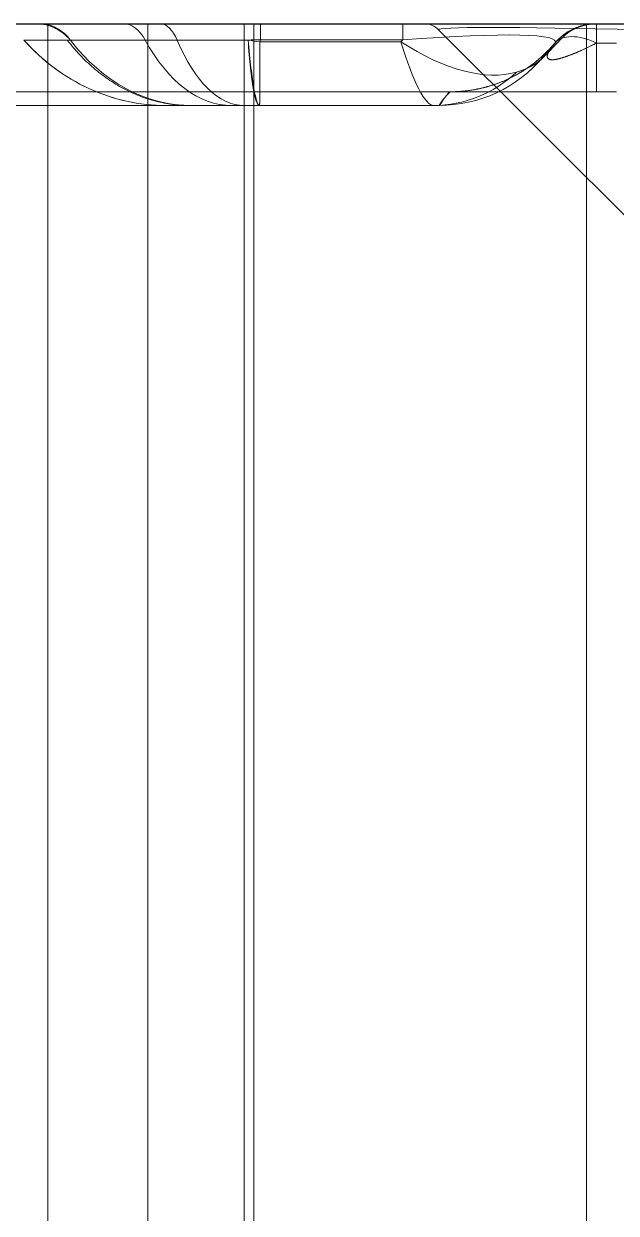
# Model space of a CAD drawing. Header units: millimetres. Extents: x 48754 to 50247, y 1387 to 2180.
# Drawn here: x 48989.25 to 48997.96, y 1464.69 to 1482.19 of the extents above; entities that cross this region are included whole.
import ezdxf

# ---------------------------------------------------------------- set-up
doc = ezdxf.new("R2010")
doc.units = ezdxf.units.MM
doc.linetypes.add('DASHED', pattern=[0])
doc.layers.add('DIE', color=7, linetype='Continuous')

# ---------------------------------------------------------------- blocks, each defined once
blk = doc.blocks.new('*u7581')
at = {"layer": 'DIE', "color": 11, "linetype": 'Continuous', "lineweight": 13}
blk.add_line((-690, 35), (0, 35), dxfattribs=at)
at = {"layer": 'DIE', "color": 155, "linetype": 'DASHED', "lineweight": 13}
for p, q in [((-567.956, 35), (-567.956, 0)), ((-566.483, 0), (-566.483, 35)), ((-564.927, 35), (-564.927, 0)), ((-564.829, 35), (-564.829, 34.766)), ((-564.829, 35), (-564.829, 34.766)), ((-562.737, 35), (-562.737, 34.766)), ((-562.737, 35), (-562.737, 34.766)), ((-559.889, 35), (-559.889, 34.714)), ((-559.889, 34.714), (-559.889, 35)), ((-567.669, 34.76), (-568.308, 34.76)), ((-564.829, 34.766), (-564.837, 34.735)), ((-564.837, 34.735), (-564.829, 34.766)), ((-564.837, 34.735), (-562.763, 34.735)), ((-562.763, 34.735), (-564.837, 34.735)), ((-562.737, 34.766), (-564.829, 34.766)), ((-564.829, 34.766), (-562.737, 34.766)), ((-562.763, 34.735), (-562.737, 34.766)), ((-562.737, 34.766), (-562.763, 34.735)), ((-559.889, 34.714), (-559.596, 34.714)), ((-560.672, 34.512), (-560.671, 34.512))]:
    blk.add_line(p, q, dxfattribs=at)
at = {"layer": 'DIE', "color": 2, "linetype": 'DASHED', "lineweight": 13}
for p, q in [((-562.209, 34.912), (-559, 31.703)), ((-559.965, 34.996), (-559.973, 34.996)), ((-559.905, 35), (-559.897, 35)), ((-559.9, 35), (-559.895, 35)), ((-559.897, 35), (-559.898, 35)), ((-559.89, 35), (-559.889, 35)), ((-559.889, 35), (-559.889, 35)), ((-560.671, 34.512), (-560.502, 34.714)), ((-560.501, 34.715), (-560.504, 34.711)), ((-560.501, 34.716), (-560.502, 34.714)), ((-560.502, 34.714), (-560.501, 34.715)), ((-560.643, 34.546), (-560.647, 34.542)), ((-562.034, 34), (-570.306, 34)), ((-569.291, 33.798), (-566.217, 33.798)), ((-566.217, 33.798), (-565.869, 33.798)), ((-564.839, 33.798), (-562.28, 33.798)), ((-562.28, 33.798), (-562.204, 33.798))]:
    blk.add_line(p, q, dxfattribs=at)
at = {"layer": 'DIE', "color": 11, "linetype": 'DASHED', "lineweight": 13}
blk.add_line((-560.033, 35), (-560.033, 0), dxfattribs=at)
at = {"layer": 'DIE', "color": 2, "linetype": 'DASHED', "lineweight": 13}
for centre, radius, start, end in [((-562.421, 34.7), 0.3, 45, 90), ((-559.889, 34.2), 0.8, 90, 140.0002), ((-562.204, 35.798), 2, 270, 320)]:
    blk.add_arc(centre, radius, start, end, dxfattribs=at)
at = {"layer": 'DIE', "color": 155, "linetype": 'DASHED', "lineweight": 13}
for centre, major_axis, ratio, start_param, end_param in [((-566.84, 34.2), (0, 0.8), 0.55496, 5.487058, 6.283185), ((-565.111, 34.2), (4.619, 0.541), 0.071973, 6.207007, 7.30597), ((-565.111, 34.2), (4.619, 0.541), 0.071973, 6.207007, 7.30597), ((-556.057, 34.7), (-6.153, 0.215), 0.019191, 5.256563, 6.303761), ((-556.057, 34.7), (-6.153, 0.215), 0.019191, 5.256563, 6.303761), ((-556.057, 34.7), (-6.153, 0.215), 0.019191, 5.256563, 6.303761), ((-556.057, 34.7), (-6.153, 0.215), 0.019191, 5.256563, 6.303761), ((-559.889, 34.2), (0.613, -0.514), 0.540716, 1.996784, 3.141247), ((-559.889, 34.2), (0.613, -0.514), 0.540716, 1.996903, 3.141544), ((-566.217, 36.998), (0, 3.2), 0.914375, 2.345465, 3.141593), ((-565.845, 36.998), (0, 3.2), 0.777142, 2.345465, 3.141593), ((-565.254, 36.998), (0, 3.2), 0.55496, 2.345465, 3.141593), ((-565.554, 34.2), (3.452, 0.22), 0.153591, 1.349564, 1.403283), ((-562.763, 36.998), (-0.494, 3.199), 0.147555, 2.333411, 3.118809), ((-562.763, 36.998), (-2.012, 2.552), 0.514913, 2.149236, 2.934634), ((-562.763, 36.998), (-0.494, 3.199), 0.147555, 2.333411, 3.118809), ((-562.763, 36.998), (-2.012, 2.552), 0.514913, 2.149236, 2.934634), ((-563.77, 35.798), (-3.171, 1.162), 0.341252, 2.705266, 3.018831), ((-563.77, 35.798), (-3.171, 1.162), 0.341252, 2.705266, 2.983992), ((-562.28, 35.798), (0, -2), 0.927625, 0, 0.714934), ((-562.28, 35.798), (0, -2), 0.927625, 0, 0.714934)]:
    blk.add_ellipse(centre, major_axis=major_axis, ratio=ratio, start_param=start_param, end_param=end_param, dxfattribs=at)
at = {"layer": 'DIE', "color": 2, "linetype": 'DASHED', "lineweight": 13}
for centre, major_axis, start_param, end_param in [((-566.3, 34.2), (0, 0.8), 5.487058, 6.283185), ((-565.068, 36.998), (0, 3.2), 2.345465, 3.141593)]:
    blk.add_ellipse(centre, major_axis=major_axis, ratio=0.431063, start_param=start_param, end_param=end_param, dxfattribs=at)
at = {"layer": 'DIE', "color": 155, "linetype": 'DASHED', "lineweight": 13}
for points, knots in [([(-568.119, 35), (-568.073, 35), (-568.027, 34.995), (-567.937, 34.974), (-567.893, 34.958), (-567.808, 34.917), (-567.768, 34.891), (-567.691, 34.832), (-567.655, 34.797), (-567.623, 34.759)], [0, 0, 0, 0, 0.25, 0.25, 0.5, 0.5, 0.75, 0.75, 1, 1, 1, 1]), ([(-568.067, 35), (-568.025, 35), (-567.984, 34.995), (-567.903, 34.974), (-567.864, 34.958), (-567.788, 34.917), (-567.751, 34.891), (-567.683, 34.832), (-567.651, 34.798), (-567.622, 34.76)], [0, 0, 0, 0, 0.25, 0.25, 0.5, 0.5, 0.75, 0.75, 1, 1, 1, 1]), ([(-568.308, 34.76), (-568.219, 34.76), (-568.117, 34.76), (-567.888, 34.76), (-567.761, 34.759), (-567.623, 34.759)], [0, 0, 0, 0, 0.5, 0.5, 1, 1, 1, 1]), ([(-566.217, 33.798), (-566.412, 33.798), (-566.606, 33.819), (-566.987, 33.903), (-567.173, 33.966), (-567.531, 34.131), (-567.703, 34.232), (-568.023, 34.471), (-568.173, 34.608), (-568.308, 34.76)], [0, 0, 0, 0, 0.25, 0.25, 0.5, 0.5, 0.75, 0.75, 1, 1, 1, 1]), ([(-567.622, 34.76), (-567.543, 34.76), (-567.461, 34.76), (-567.29, 34.76), (-567.202, 34.76), (-567.02, 34.76), (-566.925, 34.76), (-566.729, 34.76), (-566.628, 34.76), (-566.523, 34.76)], [0, 0, 0, 0, 0.25, 0.25, 0.5, 0.5, 0.75, 0.75, 1, 1, 1, 1]), ([(-565.011, 34.76), (-565.077, 34.76), (-565.142, 34.76), (-565.272, 34.76), (-565.337, 34.76), (-565.465, 34.76), (-565.529, 34.76), (-565.655, 34.76), (-565.717, 34.76), (-565.902, 34.76), (-566.021, 34.76), (-566.252, 34.76), (-566.364, 34.76), (-566.582, 34.76), (-566.688, 34.76), (-566.817, 34.76), (-566.843, 34.76), (-566.893, 34.76), (-566.969, 34.76), (-567.042, 34.76), (-567.185, 34.76), (-567.277, 34.76), (-567.455, 34.76), (-567.54, 34.76), (-567.622, 34.76)], [0, 0, 0, 0, 0.0625, 0.0625, 0.125, 0.125, 0.1875, 0.1875, 0.25, 0.25, 0.375, 0.375, 0.5, 0.5, 0.625, 0.625, 0.65625, 0.65625, 0.6875, 0.75, 0.75, 0.875, 0.875, 1, 1, 1, 1]), ([(-566.054, 34.76), (-566.036, 34.76), (-566, 34.76), (-565.947, 34.76), (-565.896, 34.76), (-565.847, 34.76), (-565.799, 34.76), (-565.753, 34.76), (-565.708, 34.76), (-565.665, 34.76), (-565.624, 34.76), (-565.584, 34.76), (-565.535, 34.76), (-565.477, 34.76), (-565.41, 34.76), (-565.345, 34.76), (-565.289, 34.76), (-565.243, 34.76), (-565.207, 34.76), (-565.173, 34.759), (-565.143, 34.759), (-565.116, 34.759), (-565.092, 34.759), (-565.071, 34.759), (-565.053, 34.759), (-565.039, 34.759), (-565.027, 34.759), (-565.018, 34.759), (-565.013, 34.76), (-565.011, 34.76)], [0, 0, 0, 0, 0.05504, 0.108061, 0.159105, 0.208212, 0.255422, 0.300771, 0.344297, 0.386032, 0.426009, 0.46426, 0.500814, 0.566654, 0.630014, 0.690965, 0.749576, 0.786483, 0.820365, 0.851262, 0.879215, 0.904256, 0.926415, 0.945717, 0.962184, 0.975832, 0.986677, 0.99473, 1, 1, 1, 1]), ([(-564.842, 33.798), (-564.858, 33.798), (-564.874, 33.819), (-564.904, 33.903), (-564.92, 33.966), (-564.949, 34.13), (-564.962, 34.232), (-564.988, 34.471), (-565, 34.608), (-565.011, 34.76)], [0, 0, 0, 0, 0.25, 0.25, 0.5, 0.5, 0.75, 0.75, 1, 1, 1, 1]), ([(-564.839, 33.798), (-564.854, 33.798), (-564.868, 33.819), (-564.897, 33.903), (-564.911, 33.966), (-564.94, 34.131), (-564.954, 34.233), (-564.983, 34.471), (-564.997, 34.608), (-565.011, 34.76)], [0, 0, 0, 0, 0.25, 0.25, 0.5, 0.5, 0.75, 0.75, 1, 1, 1, 1]), ([(-564.837, 34.735), (-564.837, 34.621), (-564.837, 34.515), (-564.837, 34.323), (-564.837, 34.237), (-564.837, 34.087), (-564.837, 34.023), (-564.837, 33.918), (-564.837, 33.877), (-564.837, 33.848)], [0, 0, 0, 0, 0.25, 0.25, 0.5, 0.5, 0.75, 0.75, 1, 1, 1, 1]), ([(-564.837, 33.848), (-564.837, 33.877), (-564.837, 33.918), (-564.837, 34.023), (-564.837, 34.087), (-564.837, 34.237), (-564.837, 34.323), (-564.837, 34.515), (-564.837, 34.621), (-564.837, 34.735)], [0, 0, 0, 0, 0.25, 0.25, 0.5, 0.5, 0.75, 0.75, 1, 1, 1, 1]), ([(-560.502, 34.714), (-560.505, 34.711), (-560.511, 34.704), (-560.519, 34.694), (-560.527, 34.684), (-560.535, 34.674), (-560.542, 34.664), (-560.549, 34.655), (-560.555, 34.646), (-560.561, 34.637), (-560.567, 34.629), (-560.573, 34.62), (-560.578, 34.612), (-560.582, 34.604), (-560.587, 34.597), (-560.591, 34.589), (-560.594, 34.582), (-560.598, 34.575), (-560.601, 34.568), (-560.603, 34.562), (-560.606, 34.555), (-560.608, 34.549), (-560.609, 34.543), (-560.61, 34.538), (-560.611, 34.532), (-560.612, 34.527), (-560.612, 34.522), (-560.612, 34.517), (-560.612, 34.513), (-560.611, 34.509), (-560.61, 34.505), (-560.608, 34.501), (-560.607, 34.497), (-560.604, 34.494), (-560.602, 34.491), (-560.599, 34.488), (-560.596, 34.485), (-560.593, 34.483), (-560.589, 34.48), (-560.585, 34.478), (-560.581, 34.477), (-560.576, 34.475), (-560.571, 34.474), (-560.565, 34.473), (-560.56, 34.472), (-560.554, 34.471), (-560.547, 34.471), (-560.538, 34.471), (-560.525, 34.471), (-560.508, 34.473), (-560.489, 34.475), (-560.468, 34.479), (-560.446, 34.484), (-560.422, 34.49), (-560.397, 34.498), (-560.37, 34.506), (-560.342, 34.515), (-560.312, 34.526), (-560.281, 34.538), (-560.248, 34.55), (-560.214, 34.564), (-560.178, 34.579), (-560.141, 34.595), (-560.103, 34.612), (-560.063, 34.63), (-560.021, 34.65), (-559.978, 34.67), (-559.934, 34.692), (-559.904, 34.707), (-559.889, 34.714)], [0, 0, 0, 0, 0.01701, 0.033708, 0.050093, 0.066168, 0.081934, 0.097391, 0.112541, 0.127386, 0.141927, 0.156165, 0.170104, 0.183743, 0.197086, 0.210135, 0.222891, 0.235357, 0.247536, 0.25943, 0.271044, 0.282378, 0.293438, 0.304227, 0.314749, 0.325008, 0.335009, 0.344757, 0.354258, 0.363516, 0.372539, 0.381334, 0.389908, 0.398268, 0.406424, 0.414384, 0.422159, 0.42976, 0.437197, 0.444484, 0.451633, 0.458657, 0.465572, 0.472392, 0.479134, 0.485814, 0.492449, 0.499055, 0.513632, 0.528423, 0.543605, 0.559343, 0.575784, 0.593058, 0.611278, 0.630539, 0.650922, 0.672495, 0.695316, 0.719433, 0.744888, 0.771715, 0.799945, 0.829603, 0.860712, 0.89329, 0.927355, 0.962921, 1, 1, 1, 1]), ([(-559.889, 34.714), (-559.896, 34.711), (-559.91, 34.704), (-559.931, 34.694), (-559.951, 34.684), (-559.971, 34.674), (-559.991, 34.664), (-560.01, 34.655), (-560.029, 34.646), (-560.048, 34.637), (-560.067, 34.629), (-560.085, 34.62), (-560.103, 34.612), (-560.12, 34.604), (-560.138, 34.597), (-560.155, 34.589), (-560.172, 34.582), (-560.188, 34.575), (-560.204, 34.568), (-560.22, 34.562), (-560.236, 34.555), (-560.251, 34.549), (-560.266, 34.543), (-560.281, 34.538), (-560.295, 34.532), (-560.309, 34.527), (-560.323, 34.522), (-560.337, 34.517), (-560.35, 34.513), (-560.363, 34.509), (-560.375, 34.505), (-560.387, 34.501), (-560.399, 34.497), (-560.411, 34.494), (-560.422, 34.491), (-560.433, 34.488), (-560.443, 34.485), (-560.454, 34.483), (-560.464, 34.48), (-560.473, 34.478), (-560.483, 34.477), (-560.492, 34.475), (-560.5, 34.474), (-560.509, 34.473), (-560.517, 34.472), (-560.525, 34.471), (-560.532, 34.471), (-560.542, 34.471), (-560.554, 34.471), (-560.566, 34.473), (-560.578, 34.475), (-560.588, 34.479), (-560.596, 34.484), (-560.602, 34.49), (-560.607, 34.498), (-560.61, 34.506), (-560.612, 34.515), (-560.612, 34.526), (-560.611, 34.538), (-560.607, 34.55), (-560.603, 34.564), (-560.596, 34.579), (-560.588, 34.595), (-560.578, 34.612), (-560.566, 34.63), (-560.553, 34.65), (-560.537, 34.67), (-560.521, 34.692), (-560.508, 34.707), (-560.502, 34.714)], [0, 0, 0, 0, 0.017013, 0.033712, 0.0501, 0.066177, 0.081944, 0.097403, 0.112555, 0.127402, 0.141945, 0.156185, 0.170125, 0.183766, 0.197111, 0.21016, 0.222918, 0.235386, 0.247566, 0.259462, 0.271076, 0.282412, 0.293473, 0.304263, 0.314786, 0.325046, 0.335048, 0.344797, 0.354298, 0.363558, 0.372582, 0.381377, 0.389951, 0.398312, 0.406468, 0.414429, 0.422205, 0.429806, 0.437244, 0.444531, 0.45168, 0.458704, 0.46562, 0.47244, 0.479182, 0.485862, 0.492497, 0.499104, 0.51368, 0.528469, 0.543649, 0.559385, 0.575825, 0.593098, 0.611316, 0.630575, 0.650956, 0.672527, 0.695346, 0.71946, 0.744912, 0.771737, 0.799964, 0.82962, 0.860725, 0.893301, 0.927362, 0.962924, 1, 1, 1, 1]), ([(-559.889, 34.714), (-559.889, 34.603), (-559.889, 34.502), (-559.889, 34.325), (-559.889, 34.249), (-559.889, 34.126), (-559.89, 34.079), (-559.89, 34.016), (-559.89, 34), (-559.89, 34)], [0, 0, 0, 0, 0.25, 0.25, 0.5, 0.5, 0.75, 0.75, 1, 1, 1, 1]), ([(-559.889, 34.714), (-559.889, 34.66), (-559.889, 34.608), (-559.889, 34.508), (-559.889, 34.461), (-559.889, 34.372), (-559.889, 34.33), (-559.889, 34.254), (-559.889, 34.219), (-559.89, 34.156), (-559.89, 34.129), (-559.89, 34.081), (-559.89, 34.062), (-559.89, 34.031), (-559.89, 34.019), (-559.89, 34.004), (-559.89, 34), (-559.89, 34)], [0, 0, 0, 0, 0.125, 0.125, 0.25, 0.25, 0.375, 0.375, 0.5, 0.5, 0.625, 0.625, 0.75, 0.75, 0.875, 0.875, 1, 1, 1, 1]), ([(-562.204, 33.798), (-562.204, 33.798), (-562.204, 33.798), (-562.203, 33.799), (-562.202, 33.801), (-562.2, 33.804), (-562.198, 33.807), (-562.195, 33.811), (-562.192, 33.816), (-562.188, 33.822), (-562.183, 33.828), (-562.178, 33.835), (-562.173, 33.843), (-562.167, 33.852), (-562.16, 33.861), (-562.153, 33.871), (-562.145, 33.881), (-562.137, 33.891), (-562.128, 33.903), (-562.117, 33.916), (-562.105, 33.93), (-562.095, 33.942), (-562.088, 33.949), (-562.082, 33.956), (-562.075, 33.963), (-562.068, 33.97), (-562.063, 33.975), (-562.06, 33.978), (-562.057, 33.98), (-562.054, 33.983), (-562.051, 33.986), (-562.049, 33.988), (-562.046, 33.99), (-562.044, 33.992), (-562.042, 33.994), (-562.04, 33.995), (-562.039, 33.996), (-562.037, 33.998), (-562.036, 33.998), (-562.035, 33.999), (-562.035, 33.999), (-562.034, 34), (-562.034, 34), (-562.034, 34), (-562.034, 34)], [0, 0, 0, 0, 0.028875, 0.058252, 0.088138, 0.118537, 0.149454, 0.180893, 0.212857, 0.245349, 0.278374, 0.311932, 0.346028, 0.380664, 0.415839, 0.451554, 0.487808, 0.524599, 0.561928, 0.599797, 0.658228, 0.700382, 0.726259, 0.735856, 0.77468, 0.802863, 0.820401, 0.827297, 0.841415, 0.855116, 0.868401, 0.88127, 0.893724, 0.905764, 0.917391, 0.928605, 0.939409, 0.949802, 0.959786, 0.969363, 0.978533, 0.987298, 0.995658, 1, 1, 1, 1]), ([(-564.837, 33.848), (-564.837, 33.847), (-564.838, 33.843), (-564.839, 33.837), (-564.84, 33.832), (-564.841, 33.826), (-564.842, 33.821), (-564.844, 33.815), (-564.845, 33.811), (-564.845, 33.808), (-564.846, 33.807), (-564.846, 33.805), (-564.846, 33.803), (-564.846, 33.802), (-564.846, 33.801), (-564.845, 33.8), (-564.845, 33.799), (-564.844, 33.798), (-564.843, 33.798), (-564.843, 33.798), (-564.842, 33.798)], [0, 0, 0, 0, 0.053736, 0.113368, 0.178896, 0.250321, 0.327644, 0.410863, 0.499979, 0.543273, 0.586994, 0.631145, 0.675728, 0.720743, 0.766192, 0.812077, 0.858399, 0.905159, 0.952359, 1, 1, 1, 1]), ([(-564.842, 33.798), (-564.843, 33.798), (-564.844, 33.798), (-564.845, 33.799), (-564.846, 33.801), (-564.846, 33.803), (-564.846, 33.805), (-564.846, 33.808), (-564.845, 33.811), (-564.844, 33.815), (-564.843, 33.82), (-564.842, 33.824), (-564.841, 33.829), (-564.84, 33.832), (-564.839, 33.836), (-564.839, 33.84), (-564.838, 33.844), (-564.837, 33.847), (-564.837, 33.848)], [0, 0, 0, 0, 0.083367, 0.166711, 0.25004, 0.317185, 0.381229, 0.442176, 0.500031, 0.588189, 0.649897, 0.738059, 0.781711, 0.825365, 0.869021, 0.912678, 0.956338, 1, 1, 1, 1])]:
    blk.add_open_spline(points, degree=3, knots=knots, dxfattribs=at)
at = {"layer": 'DIE', "color": 2, "linetype": 'DASHED', "lineweight": 13}
for points, knots in [([(-566.531, 35), (-566.546, 35), (-566.561, 35), (-566.621, 35), (-566.665, 35), (-566.753, 35), (-566.797, 35), (-566.84, 35)], [0, 0, 0, 0, 0.141354, 0.141354, 0.570677, 0.570677, 1, 1, 1, 1]), ([(-560.675, 34.508), (-560.675, 34.508), (-560.676, 34.508), (-560.676, 34.507), (-560.677, 34.506), (-560.677, 34.505), (-560.678, 34.505), (-560.678, 34.505), (-560.678, 34.505), (-560.678, 34.504), (-560.679, 34.504), (-560.679, 34.504), (-560.679, 34.503), (-560.679, 34.503), (-560.68, 34.503), (-560.68, 34.502), (-560.681, 34.502), (-560.681, 34.501), (-560.682, 34.5), (-560.683, 34.499), (-560.684, 34.498), (-560.685, 34.497), (-560.687, 34.495), (-560.689, 34.492), (-560.692, 34.488), (-560.696, 34.485), (-560.699, 34.481), (-560.703, 34.477), (-560.706, 34.473), (-560.709, 34.47), (-560.713, 34.466), (-560.716, 34.463), (-560.719, 34.459), (-560.723, 34.456), (-560.726, 34.453), (-560.729, 34.449), (-560.732, 34.447), (-560.734, 34.444), (-560.736, 34.442), (-560.737, 34.441), (-560.739, 34.439), (-560.741, 34.437), (-560.742, 34.436), (-560.744, 34.434), (-560.745, 34.433), (-560.746, 34.433), (-560.746, 34.432), (-560.746, 34.432), (-560.747, 34.431), (-560.747, 34.431), (-560.747, 34.431), (-560.746, 34.432), (-560.745, 34.433), (-560.744, 34.434), (-560.743, 34.435), (-560.742, 34.436), (-560.741, 34.437), (-560.74, 34.438), (-560.739, 34.439), (-560.738, 34.44), (-560.737, 34.441), (-560.736, 34.442), (-560.735, 34.443), (-560.733, 34.444), (-560.732, 34.445), (-560.731, 34.446), (-560.73, 34.448), (-560.729, 34.449), (-560.728, 34.449), (-560.728, 34.45), (-560.727, 34.45), (-560.727, 34.451), (-560.726, 34.451), (-560.725, 34.452), (-560.723, 34.454), (-560.722, 34.456), (-560.72, 34.458), (-560.717, 34.46), (-560.715, 34.462), (-560.71, 34.467), (-560.703, 34.474), (-560.694, 34.483), (-560.687, 34.489), (-560.682, 34.494), (-560.68, 34.497), (-560.677, 34.499), (-560.674, 34.502), (-560.672, 34.504), (-560.669, 34.507), (-560.667, 34.51), (-560.665, 34.512), (-560.663, 34.514), (-560.661, 34.515), (-560.66, 34.516), (-560.659, 34.517), (-560.657, 34.519), (-560.655, 34.521), (-560.652, 34.524), (-560.649, 34.527), (-560.645, 34.531), (-560.641, 34.535), (-560.636, 34.541), (-560.629, 34.547), (-560.622, 34.555), (-560.614, 34.563), (-560.605, 34.572), (-560.596, 34.581), (-560.588, 34.59), (-560.58, 34.598), (-560.573, 34.605), (-560.566, 34.612), (-560.559, 34.619), (-560.553, 34.626), (-560.546, 34.633), (-560.54, 34.64), (-560.533, 34.647), (-560.527, 34.653), (-560.522, 34.658), (-560.517, 34.663), (-560.513, 34.668), (-560.508, 34.673), (-560.504, 34.677), (-560.501, 34.68), (-560.499, 34.683), (-560.498, 34.684), (-560.497, 34.685), (-560.496, 34.686), (-560.495, 34.686), (-560.495, 34.687), (-560.494, 34.687), (-560.494, 34.688), (-560.493, 34.689), (-560.492, 34.69), (-560.49, 34.692), (-560.488, 34.694), (-560.486, 34.697), (-560.482, 34.7), (-560.478, 34.705), (-560.473, 34.709), (-560.468, 34.715), (-560.463, 34.721), (-560.456, 34.728), (-560.448, 34.736), (-560.439, 34.745), (-560.431, 34.754), (-560.422, 34.763), (-560.412, 34.773), (-560.399, 34.786), (-560.385, 34.8), (-560.373, 34.811), (-560.363, 34.82), (-560.356, 34.827), (-560.35, 34.833), (-560.343, 34.838), (-560.337, 34.844), (-560.331, 34.849), (-560.324, 34.855), (-560.316, 34.862), (-560.309, 34.868), (-560.302, 34.873), (-560.295, 34.878), (-560.289, 34.882), (-560.284, 34.886), (-560.278, 34.891), (-560.271, 34.895), (-560.265, 34.899), (-560.258, 34.903), (-560.252, 34.907), (-560.245, 34.911), (-560.239, 34.915), (-560.232, 34.919), (-560.224, 34.923), (-560.216, 34.927), (-560.208, 34.931), (-560.2, 34.935), (-560.19, 34.939), (-560.181, 34.943), (-560.17, 34.947), (-560.159, 34.952), (-560.147, 34.956), (-560.136, 34.96), (-560.123, 34.964), (-560.111, 34.968), (-560.097, 34.972), (-560.085, 34.975), (-560.076, 34.977), (-560.073, 34.978), (-560.072, 34.978)], [0, 0, 0, 0, 0.003483, 0.007817, 0.011713, 0.014985, 0.017867, 0.020359, 0.022502, 0.024466, 0.027094, 0.029367, 0.031388, 0.033512, 0.035769, 0.038161, 0.042072, 0.046282, 0.050788, 0.055587, 0.060679, 0.066052, 0.071473, 0.084781, 0.097781, 0.110484, 0.122898, 0.135036, 0.145097, 0.155482, 0.166217, 0.177328, 0.188821, 0.2007, 0.211475, 0.222555, 0.233943, 0.2408, 0.247776, 0.254821, 0.261592, 0.269105, 0.276146, 0.282714, 0.288805, 0.294419, 0.298137, 0.301612, 0.304844, 0.307835, 0.310588, 0.31408, 0.318194, 0.324313, 0.330018, 0.335306, 0.340173, 0.344615, 0.347866, 0.351336, 0.355108, 0.359184, 0.363567, 0.366881, 0.370353, 0.373985, 0.377779, 0.381724, 0.383231, 0.384383, 0.3852, 0.386011, 0.386938, 0.3891, 0.391718, 0.394496, 0.397655, 0.401197, 0.405105, 0.4091, 0.424691, 0.437198, 0.449595, 0.453467, 0.457329, 0.461179, 0.464938, 0.468421, 0.472372, 0.475877, 0.478933, 0.48154, 0.483274, 0.484733, 0.486221, 0.487989, 0.490565, 0.49363, 0.497185, 0.501228, 0.505754, 0.510757, 0.518939, 0.526875, 0.534567, 0.544487, 0.553973, 0.56303, 0.571666, 0.579025, 0.586056, 0.592859, 0.599578, 0.606214, 0.612763, 0.619224, 0.625596, 0.630361, 0.635073, 0.63973, 0.644198, 0.648273, 0.651964, 0.653252, 0.654487, 0.655628, 0.656404, 0.65664, 0.657094, 0.657639, 0.658334, 0.65918, 0.660175, 0.661317, 0.663406, 0.665846, 0.668627, 0.672801, 0.677237, 0.681896, 0.68676, 0.693877, 0.701313, 0.709007, 0.716912, 0.724975, 0.73313, 0.746032, 0.758943, 0.771848, 0.778226, 0.784452, 0.790303, 0.795771, 0.800867, 0.805605, 0.812577, 0.819101, 0.825201, 0.830747, 0.835937, 0.840796, 0.845354, 0.849737, 0.855273, 0.860594, 0.865713, 0.870992, 0.876088, 0.881326, 0.886886, 0.892795, 0.898492, 0.90452, 0.910899, 0.917652, 0.924804, 0.932379, 0.940403, 0.948176, 0.956344, 0.964824, 0.973609, 0.9827, 0.992099, 0.998558, 1, 1, 1, 1]), ([(-560.661, 34.524), (-560.662, 34.524), (-560.662, 34.523), (-560.664, 34.522), (-560.665, 34.52), (-560.667, 34.518), (-560.669, 34.516), (-560.67, 34.514), (-560.672, 34.512), (-560.675, 34.509), (-560.678, 34.505), (-560.681, 34.501), (-560.684, 34.498), (-560.686, 34.496), (-560.689, 34.493), (-560.691, 34.491), (-560.692, 34.489), (-560.694, 34.488), (-560.695, 34.486), (-560.697, 34.484), (-560.699, 34.482), (-560.701, 34.48), (-560.703, 34.478), (-560.705, 34.476), (-560.707, 34.473), (-560.71, 34.47), (-560.712, 34.468), (-560.715, 34.465), (-560.717, 34.463), (-560.719, 34.461), (-560.721, 34.459), (-560.723, 34.457), (-560.725, 34.455), (-560.727, 34.453), (-560.728, 34.451), (-560.729, 34.45), (-560.73, 34.449), (-560.732, 34.448), (-560.733, 34.447), (-560.734, 34.446), (-560.734, 34.445), (-560.735, 34.444), (-560.736, 34.444), (-560.736, 34.443), (-560.737, 34.443), (-560.737, 34.443), (-560.737, 34.442), (-560.737, 34.442), (-560.738, 34.442), (-560.738, 34.442), (-560.738, 34.441), (-560.738, 34.441), (-560.738, 34.441), (-560.739, 34.441), (-560.739, 34.441), (-560.739, 34.441), (-560.739, 34.441), (-560.739, 34.441), (-560.739, 34.441), (-560.739, 34.44), (-560.739, 34.44), (-560.739, 34.44), (-560.739, 34.44), (-560.739, 34.44), (-560.739, 34.44), (-560.739, 34.44), (-560.739, 34.44), (-560.739, 34.44), (-560.739, 34.44), (-560.739, 34.44), (-560.739, 34.44), (-560.739, 34.44), (-560.739, 34.44), (-560.739, 34.441), (-560.739, 34.441), (-560.739, 34.441), (-560.739, 34.441), (-560.738, 34.441), (-560.738, 34.441), (-560.738, 34.442), (-560.737, 34.442), (-560.737, 34.442), (-560.736, 34.443), (-560.736, 34.443), (-560.736, 34.444), (-560.735, 34.444), (-560.735, 34.445), (-560.734, 34.445), (-560.734, 34.446), (-560.733, 34.446), (-560.732, 34.447), (-560.731, 34.448), (-560.73, 34.449), (-560.729, 34.45), (-560.728, 34.451), (-560.726, 34.453), (-560.725, 34.454), (-560.724, 34.455), (-560.723, 34.456), (-560.722, 34.457), (-560.721, 34.458), (-560.72, 34.459), (-560.719, 34.46), (-560.718, 34.461), (-560.717, 34.462), (-560.716, 34.463), (-560.714, 34.465), (-560.713, 34.466), (-560.711, 34.468), (-560.709, 34.469), (-560.708, 34.471), (-560.706, 34.472), (-560.705, 34.474), (-560.704, 34.474), (-560.703, 34.475), (-560.702, 34.476), (-560.701, 34.477), (-560.7, 34.479), (-560.698, 34.48), (-560.697, 34.482), (-560.695, 34.484), (-560.693, 34.485), (-560.692, 34.487), (-560.69, 34.488), (-560.689, 34.489), (-560.688, 34.491), (-560.687, 34.492), (-560.686, 34.493), (-560.685, 34.493), (-560.684, 34.494), (-560.683, 34.495), (-560.682, 34.497), (-560.68, 34.498), (-560.678, 34.5), (-560.676, 34.502), (-560.674, 34.504), (-560.672, 34.507), (-560.669, 34.509), (-560.667, 34.512), (-560.664, 34.514), (-560.662, 34.517), (-560.66, 34.519), (-560.658, 34.52), (-560.657, 34.521), (-560.657, 34.522), (-560.656, 34.523), (-560.655, 34.524), (-560.653, 34.525), (-560.651, 34.528), (-560.648, 34.531), (-560.645, 34.534), (-560.642, 34.537), (-560.64, 34.539), (-560.637, 34.541), (-560.635, 34.544), (-560.633, 34.545), (-560.632, 34.547), (-560.631, 34.548), (-560.629, 34.55), (-560.628, 34.551), (-560.627, 34.552), (-560.626, 34.553), (-560.624, 34.555), (-560.622, 34.557), (-560.62, 34.559), (-560.617, 34.563), (-560.613, 34.566), (-560.609, 34.571), (-560.605, 34.575), (-560.601, 34.579), (-560.597, 34.583), (-560.594, 34.585), (-560.592, 34.588), (-560.591, 34.589), (-560.589, 34.591), (-560.588, 34.592), (-560.586, 34.594), (-560.584, 34.596), (-560.582, 34.598), (-560.578, 34.602), (-560.574, 34.607), (-560.569, 34.612), (-560.563, 34.618), (-560.556, 34.625), (-560.55, 34.632), (-560.545, 34.637), (-560.541, 34.641), (-560.539, 34.644), (-560.537, 34.646), (-560.535, 34.648), (-560.533, 34.65), (-560.532, 34.651), (-560.53, 34.653), (-560.53, 34.653), (-560.529, 34.654), (-560.528, 34.656), (-560.526, 34.657), (-560.524, 34.659), (-560.522, 34.662), (-560.519, 34.664), (-560.517, 34.667), (-560.514, 34.67), (-560.51, 34.674), (-560.505, 34.679), (-560.5, 34.685), (-560.493, 34.692), (-560.487, 34.699), (-560.48, 34.706), (-560.473, 34.713), (-560.465, 34.722), (-560.456, 34.731), (-560.447, 34.74), (-560.438, 34.749), (-560.43, 34.758), (-560.422, 34.766), (-560.414, 34.774), (-560.407, 34.781), (-560.4, 34.787), (-560.395, 34.792), (-560.391, 34.797), (-560.387, 34.8), (-560.383, 34.804), (-560.38, 34.807), (-560.377, 34.81), (-560.375, 34.812), (-560.373, 34.813), (-560.372, 34.814), (-560.371, 34.815), (-560.371, 34.816), (-560.37, 34.816), (-560.37, 34.816), (-560.37, 34.817), (-560.369, 34.817), (-560.368, 34.818), (-560.366, 34.82), (-560.364, 34.822), (-560.361, 34.824), (-560.358, 34.827), (-560.355, 34.83), (-560.352, 34.833), (-560.349, 34.835), (-560.346, 34.838), (-560.342, 34.841), (-560.338, 34.845), (-560.334, 34.847), (-560.332, 34.849), (-560.331, 34.851), (-560.329, 34.852), (-560.328, 34.852), (-560.328, 34.853), (-560.327, 34.853), (-560.326, 34.854), (-560.324, 34.856), (-560.322, 34.857), (-560.319, 34.86), (-560.316, 34.862), (-560.313, 34.865), (-560.309, 34.867), (-560.306, 34.869), (-560.304, 34.871), (-560.302, 34.872), (-560.3, 34.874), (-560.299, 34.875), (-560.297, 34.876), (-560.296, 34.876), (-560.295, 34.877), (-560.294, 34.878), (-560.293, 34.879), (-560.29, 34.88), (-560.288, 34.882), (-560.285, 34.884), (-560.282, 34.886), (-560.279, 34.888), (-560.277, 34.889), (-560.276, 34.89), (-560.274, 34.891), (-560.273, 34.892), (-560.272, 34.892), (-560.271, 34.893), (-560.271, 34.893), (-560.27, 34.894), (-560.269, 34.894), (-560.267, 34.896), (-560.263, 34.898), (-560.257, 34.901), (-560.253, 34.904), (-560.25, 34.905), (-560.249, 34.906), (-560.248, 34.907), (-560.247, 34.907), (-560.247, 34.907), (-560.246, 34.908), (-560.245, 34.908), (-560.244, 34.909), (-560.242, 34.91), (-560.24, 34.911), (-560.238, 34.912), (-560.235, 34.914), (-560.231, 34.916), (-560.228, 34.917), (-560.225, 34.919), (-560.222, 34.921), (-560.219, 34.922), (-560.218, 34.923), (-560.216, 34.923), (-560.215, 34.924), (-560.213, 34.925), (-560.212, 34.926), (-560.21, 34.926), (-560.209, 34.927), (-560.207, 34.928), (-560.204, 34.929), (-560.202, 34.93), (-560.199, 34.932), (-560.195, 34.933), (-560.191, 34.935), (-560.187, 34.937), (-560.182, 34.939), (-560.178, 34.941), (-560.174, 34.943), (-560.171, 34.944), (-560.169, 34.945), (-560.168, 34.945), (-560.167, 34.946), (-560.166, 34.946), (-560.165, 34.946), (-560.164, 34.947), (-560.163, 34.947), (-560.162, 34.948), (-560.161, 34.948), (-560.16, 34.949), (-560.157, 34.95), (-560.153, 34.951), (-560.148, 34.953), (-560.142, 34.955), (-560.137, 34.957), (-560.13, 34.959), (-560.123, 34.962), (-560.114, 34.965), (-560.104, 34.968), (-560.093, 34.971), (-560.081, 34.974), (-560.071, 34.977), (-560.062, 34.979), (-560.054, 34.981), (-560.046, 34.983), (-560.037, 34.985), (-560.03, 34.986), (-560.022, 34.988), (-560.016, 34.989), (-560.01, 34.99), (-560.004, 34.991), (-559.999, 34.992), (-559.995, 34.992), (-559.991, 34.993), (-559.988, 34.993), (-559.986, 34.994), (-559.984, 34.994), (-559.981, 34.994), (-559.979, 34.994), (-559.976, 34.995), (-559.973, 34.995), (-559.97, 34.996), (-559.966, 34.996), (-559.962, 34.996), (-559.957, 34.997), (-559.952, 34.997), (-559.947, 34.998), (-559.941, 34.998), (-559.934, 34.999), (-559.93, 34.999), (-559.928, 34.999)], [0, 0, 0, 0, 0.00304, 0.008259, 0.013547, 0.01852, 0.023174, 0.027509, 0.031582, 0.039064, 0.047008, 0.055414, 0.06057, 0.065555, 0.070233, 0.074602, 0.078239, 0.081628, 0.084911, 0.088474, 0.092336, 0.096499, 0.100963, 0.105727, 0.111541, 0.117536, 0.12332, 0.128884, 0.134231, 0.139361, 0.144276, 0.150685, 0.156786, 0.162673, 0.168349, 0.172225, 0.176579, 0.181401, 0.186183, 0.19066, 0.194766, 0.198678, 0.202422, 0.20595, 0.207866, 0.209914, 0.212114, 0.214503, 0.216706, 0.219239, 0.221854, 0.22409, 0.225756, 0.227111, 0.22821, 0.229315, 0.230461, 0.231649, 0.232877, 0.234285, 0.235841, 0.23764, 0.239503, 0.241133, 0.242527, 0.243683, 0.244602, 0.245599, 0.246814, 0.248249, 0.249905, 0.251688, 0.253214, 0.254442, 0.255473, 0.256694, 0.258148, 0.259804, 0.261684, 0.263639, 0.265574, 0.268338, 0.27106, 0.273734, 0.276131, 0.27814, 0.279816, 0.281436, 0.283041, 0.28553, 0.28807, 0.290934, 0.294152, 0.296407, 0.298921, 0.301495, 0.303849, 0.30598, 0.308431, 0.310534, 0.312609, 0.314222, 0.315859, 0.317521, 0.31938, 0.321557, 0.324035, 0.32657, 0.329044, 0.331508, 0.333962, 0.336341, 0.337983, 0.33941, 0.34062, 0.341789, 0.343311, 0.345178, 0.347356, 0.349552, 0.351697, 0.353789, 0.355829, 0.357635, 0.359396, 0.361015, 0.362437, 0.363661, 0.364689, 0.365727, 0.367018, 0.36864, 0.370593, 0.372746, 0.374875, 0.376976, 0.380139, 0.383238, 0.386272, 0.389242, 0.391939, 0.394176, 0.395953, 0.396865, 0.397605, 0.398557, 0.399857, 0.401504, 0.403306, 0.40725, 0.410768, 0.413551, 0.416022, 0.418524, 0.421167, 0.422591, 0.424053, 0.425552, 0.42702, 0.428273, 0.429303, 0.430339, 0.432082, 0.434191, 0.436664, 0.439496, 0.44374, 0.447952, 0.452134, 0.456284, 0.460367, 0.462645, 0.464631, 0.466329, 0.467768, 0.469239, 0.470814, 0.472495, 0.474264, 0.478239, 0.482577, 0.487271, 0.493387, 0.499594, 0.505821, 0.512044, 0.51423, 0.516413, 0.518592, 0.520585, 0.522268, 0.523625, 0.52469, 0.525467, 0.525978, 0.527129, 0.528663, 0.530508, 0.532547, 0.534773, 0.537184, 0.539775, 0.542541, 0.547407, 0.552696, 0.558377, 0.564417, 0.570781, 0.577341, 0.583741, 0.592229, 0.600362, 0.608154, 0.615606, 0.622724, 0.629529, 0.636021, 0.642234, 0.646007, 0.649679, 0.653229, 0.656394, 0.65912, 0.661596, 0.663626, 0.665237, 0.665923, 0.666502, 0.666976, 0.667345, 0.667611, 0.667858, 0.668418, 0.669551, 0.670981, 0.672697, 0.674688, 0.677823, 0.680789, 0.683553, 0.686127, 0.688522, 0.692199, 0.695965, 0.699928, 0.701304, 0.702655, 0.703737, 0.704519, 0.705004, 0.705415, 0.706107, 0.708046, 0.710304, 0.712868, 0.715725, 0.718673, 0.721621, 0.724575, 0.726398, 0.728225, 0.730056, 0.731725, 0.733044, 0.734004, 0.734635, 0.735327, 0.736482, 0.739279, 0.742101, 0.744919, 0.747792, 0.750824, 0.75221, 0.753628, 0.755076, 0.756312, 0.757183, 0.75761, 0.757958, 0.758557, 0.759418, 0.760493, 0.765805, 0.771204, 0.776846, 0.778126, 0.779403, 0.780483, 0.781306, 0.781872, 0.782384, 0.783301, 0.784563, 0.786023, 0.787469, 0.790356, 0.793179, 0.795959, 0.798792, 0.801692, 0.804658, 0.806759, 0.807773, 0.80873, 0.809972, 0.811196, 0.812382, 0.813529, 0.814639, 0.816305, 0.817915, 0.819731, 0.821964, 0.824499, 0.827338, 0.830485, 0.833894, 0.836895, 0.839548, 0.841852, 0.842875, 0.843811, 0.844602, 0.845328, 0.845729, 0.846242, 0.84692, 0.847703, 0.848529, 0.849399, 0.850313, 0.853472, 0.857069, 0.860654, 0.864574, 0.868696, 0.872989, 0.87942, 0.886205, 0.893342, 0.900835, 0.908682, 0.913713, 0.918879, 0.924182, 0.929549, 0.934594, 0.939259, 0.943544, 0.947447, 0.950968, 0.954108, 0.956866, 0.959243, 0.961237, 0.962851, 0.964119, 0.965441, 0.967045, 0.968989, 0.970789, 0.972807, 0.975129, 0.977854, 0.980982, 0.984266, 0.987901, 0.991887, 0.996224, 1, 1, 1, 1]), ([(-560.009, 34.991), (-560.009, 34.991), (-560.007, 34.991), (-560.002, 34.992), (-559.997, 34.993), (-559.993, 34.993), (-559.992, 34.993), (-559.991, 34.993)], [0, 0, 0, 0, 0.035356, 0.395806, 0.687768, 0.973257, 1, 1, 1, 1]), ([(-559.895, 35), (-559.895, 35), (-559.896, 35), (-559.896, 35), (-559.897, 35), (-559.898, 35), (-559.899, 35), (-559.899, 35), (-559.9, 35), (-559.9, 35), (-559.901, 35), (-559.902, 35), (-559.902, 35), (-559.903, 35), (-559.903, 35), (-559.904, 35), (-559.904, 35), (-559.904, 35), (-559.904, 35), (-559.905, 35), (-559.905, 35), (-559.906, 35), (-559.906, 35), (-559.907, 35), (-559.908, 35), (-559.908, 35), (-559.909, 35), (-559.909, 35), (-559.91, 35), (-559.911, 35), (-559.912, 35), (-559.913, 35), (-559.913, 35), (-559.914, 35), (-559.914, 35)], [0, 0, 0, 0, 0.115068, 0.233992, 0.356624, 0.404067, 0.452059, 0.500606, 0.54761, 0.58783, 0.621069, 0.641474, 0.658081, 0.671027, 0.68061, 0.684362, 0.687631, 0.690685, 0.693844, 0.697403, 0.70392, 0.712202, 0.732971, 0.755561, 0.776893, 0.79701, 0.81642, 0.835333, 0.86405, 0.891541, 0.919364, 0.947519, 0.978933, 1, 1, 1, 1]), ([(-559.908, 35), (-559.907, 35), (-559.905, 35), (-559.902, 35), (-559.9, 35), (-559.899, 35), (-559.898, 35), (-559.897, 35), (-559.897, 35), (-559.896, 35), (-559.896, 35), (-559.895, 35), (-559.895, 35), (-559.895, 35), (-559.895, 35), (-559.895, 35), (-559.894, 35), (-559.894, 35), (-559.894, 35), (-559.893, 35), (-559.893, 35), (-559.893, 35), (-559.892, 35), (-559.892, 35)], [0, 0, 0, 0, 0.13202, 0.251551, 0.357473, 0.450391, 0.531209, 0.601083, 0.658197, 0.701976, 0.733006, 0.744239, 0.75321, 0.757154, 0.760954, 0.764806, 0.768903, 0.778402, 0.790339, 0.823008, 0.868542, 0.927461, 1, 1, 1, 1]), ([(-565.869, 33.798), (-565.889, 33.798), (-565.915, 33.798), (-565.941, 33.799), (-565.952, 33.8), (-565.957, 33.8), (-565.973, 33.801), (-566.025, 33.804), (-566.078, 33.808), (-566.202, 33.824), (-566.367, 33.856), (-566.528, 33.908), (-566.648, 33.954), (-566.687, 33.971), (-566.766, 34.008), (-566.806, 34.027), (-566.922, 34.089), (-567.072, 34.181), (-567.285, 34.346), (-567.419, 34.473), (-567.499, 34.559), (-567.515, 34.576), (-567.547, 34.612), (-567.594, 34.665), (-567.639, 34.721), (-567.669, 34.76)], [0, 0, 0, 0, 0.03125, 0.039063, 0.039063, 0.046875, 0.046875, 0.0625, 0.125, 0.125, 0.25, 0.375, 0.375, 0.4375, 0.4375, 0.5, 0.5, 0.625, 0.75, 0.875, 0.875, 0.90625, 0.90625, 0.9375, 1, 1, 1, 1]), ([(-560.503, 34.713), (-560.503, 34.713), (-560.503, 34.713), (-560.503, 34.713), (-560.503, 34.713), (-560.503, 34.712), (-560.504, 34.712), (-560.504, 34.712), (-560.505, 34.711), (-560.505, 34.71), (-560.506, 34.709), (-560.507, 34.708), (-560.508, 34.707), (-560.509, 34.706), (-560.51, 34.705), (-560.511, 34.704), (-560.512, 34.703), (-560.513, 34.702), (-560.514, 34.7), (-560.515, 34.699), (-560.516, 34.698), (-560.518, 34.696), (-560.519, 34.695), (-560.521, 34.693), (-560.522, 34.691), (-560.523, 34.69), (-560.525, 34.688), (-560.526, 34.687), (-560.528, 34.685), (-560.53, 34.682), (-560.533, 34.68), (-560.535, 34.677), (-560.538, 34.674), (-560.54, 34.671), (-560.543, 34.668), (-560.546, 34.665), (-560.55, 34.661), (-560.553, 34.657), (-560.556, 34.654), (-560.558, 34.652), (-560.56, 34.65), (-560.562, 34.648), (-560.564, 34.645), (-560.566, 34.643), (-560.569, 34.64), (-560.572, 34.637), (-560.575, 34.634), (-560.578, 34.63), (-560.583, 34.626), (-560.588, 34.62), (-560.593, 34.615), (-560.599, 34.609), (-560.605, 34.603), (-560.611, 34.596), (-560.618, 34.59), (-560.625, 34.583), (-560.632, 34.576), (-560.639, 34.569), (-560.645, 34.562), (-560.652, 34.556), (-560.66, 34.549), (-560.667, 34.541), (-560.675, 34.534), (-560.681, 34.528), (-560.688, 34.522), (-560.693, 34.517), (-560.699, 34.512), (-560.704, 34.507), (-560.708, 34.504), (-560.712, 34.5), (-560.715, 34.497), (-560.718, 34.494), (-560.721, 34.492), (-560.723, 34.49), (-560.725, 34.489), (-560.727, 34.487), (-560.729, 34.485), (-560.732, 34.483), (-560.734, 34.48), (-560.737, 34.478), (-560.74, 34.475), (-560.744, 34.472), (-560.748, 34.469), (-560.752, 34.465), (-560.755, 34.462), (-560.758, 34.46), (-560.761, 34.457), (-560.764, 34.455), (-560.766, 34.454), (-560.767, 34.452), (-560.768, 34.451), (-560.769, 34.451), (-560.77, 34.45), (-560.771, 34.449), (-560.773, 34.448), (-560.774, 34.447), (-560.775, 34.446), (-560.776, 34.445), (-560.778, 34.444), (-560.779, 34.443), (-560.78, 34.442), (-560.781, 34.441), (-560.781, 34.441), (-560.781, 34.441), (-560.781, 34.441), (-560.781, 34.441), (-560.78, 34.442), (-560.779, 34.442), (-560.778, 34.443), (-560.777, 34.444), (-560.776, 34.445), (-560.774, 34.447), (-560.772, 34.448), (-560.77, 34.45), (-560.768, 34.452), (-560.765, 34.454), (-560.762, 34.456), (-560.76, 34.459), (-560.757, 34.46), (-560.756, 34.462), (-560.754, 34.463), (-560.753, 34.464), (-560.751, 34.466), (-560.749, 34.467), (-560.747, 34.469), (-560.745, 34.471), (-560.743, 34.472), (-560.742, 34.473), (-560.741, 34.474), (-560.74, 34.475), (-560.739, 34.476), (-560.739, 34.475), (-560.739, 34.476), (-560.739, 34.476), (-560.738, 34.477), (-560.737, 34.478), (-560.736, 34.478), (-560.736, 34.478), (-560.736, 34.478), (-560.736, 34.478), (-560.736, 34.478), (-560.736, 34.478), (-560.736, 34.478), (-560.736, 34.478), (-560.737, 34.478), (-560.737, 34.478), (-560.736, 34.478), (-560.736, 34.478), (-560.736, 34.479), (-560.735, 34.479), (-560.735, 34.479), (-560.734, 34.48), (-560.734, 34.48), (-560.733, 34.481)], [0, 0, 0, 0, 0.001196, 0.007233, 0.012014, 0.016215, 0.020568, 0.025855, 0.03209, 0.039281, 0.047375, 0.056324, 0.063939, 0.072036, 0.079934, 0.087276, 0.096573, 0.104855, 0.112156, 0.11851, 0.124143, 0.130323, 0.137089, 0.1428, 0.148244, 0.153429, 0.158531, 0.163913, 0.169622, 0.175711, 0.182005, 0.189251, 0.196409, 0.203643, 0.211, 0.219185, 0.228443, 0.238771, 0.245358, 0.250546, 0.254493, 0.259084, 0.264598, 0.269586, 0.275157, 0.281316, 0.288071, 0.295311, 0.306033, 0.317055, 0.328434, 0.340227, 0.352493, 0.36505, 0.378137, 0.391803, 0.406102, 0.418774, 0.43196, 0.44567, 0.459937, 0.474778, 0.489308, 0.502203, 0.514285, 0.525536, 0.535936, 0.545469, 0.553685, 0.561098, 0.567698, 0.573485, 0.57846, 0.582634, 0.585647, 0.589639, 0.59483, 0.601017, 0.607117, 0.612982, 0.618605, 0.628263, 0.637053, 0.645011, 0.652998, 0.660503, 0.667549, 0.674008, 0.679572, 0.683584, 0.686946, 0.690197, 0.694134, 0.698785, 0.704065, 0.710068, 0.716812, 0.724305, 0.731751, 0.739083, 0.745854, 0.752078, 0.757774, 0.762972, 0.767707, 0.772134, 0.776808, 0.781818, 0.788576, 0.795809, 0.802792, 0.809374, 0.816259, 0.823038, 0.830051, 0.837351, 0.844716, 0.85161, 0.856855, 0.862524, 0.868727, 0.875089, 0.881375, 0.887614, 0.893274, 0.898803, 0.903895, 0.90856, 0.912832, 0.917698, 0.922154, 0.92647, 0.931118, 0.935633, 0.940507, 0.945685, 0.950891, 0.956212, 0.959581, 0.96334, 0.967492, 0.972036, 0.976974, 0.982307, 0.987774, 0.990054, 0.991997, 0.993633, 0.995015, 0.996226, 0.997389, 0.99864, 1, 1, 1, 1]), ([(-560.733, 34.481), (-560.733, 34.481), (-560.732, 34.482), (-560.731, 34.483), (-560.729, 34.484), (-560.727, 34.486), (-560.723, 34.489), (-560.719, 34.493), (-560.714, 34.497), (-560.709, 34.502), (-560.704, 34.507), (-560.699, 34.51), (-560.696, 34.514), (-560.693, 34.516), (-560.69, 34.519), (-560.688, 34.521), (-560.686, 34.523), (-560.683, 34.525), (-560.679, 34.529), (-560.673, 34.534), (-560.666, 34.541), (-560.659, 34.548), (-560.652, 34.554), (-560.645, 34.561), (-560.64, 34.566), (-560.635, 34.57), (-560.633, 34.573), (-560.631, 34.575), (-560.628, 34.577), (-560.626, 34.579), (-560.624, 34.581), (-560.622, 34.584), (-560.619, 34.587), (-560.616, 34.59), (-560.612, 34.594), (-560.608, 34.598), (-560.603, 34.602), (-560.598, 34.608), (-560.592, 34.614), (-560.587, 34.619), (-560.583, 34.623), (-560.58, 34.627), (-560.578, 34.629), (-560.575, 34.632), (-560.574, 34.633), (-560.572, 34.635), (-560.571, 34.637), (-560.569, 34.638), (-560.567, 34.641), (-560.564, 34.644), (-560.561, 34.647), (-560.558, 34.651), (-560.555, 34.654), (-560.551, 34.658), (-560.548, 34.662), (-560.544, 34.666), (-560.541, 34.669), (-560.538, 34.673), (-560.535, 34.676), (-560.532, 34.68), (-560.529, 34.683), (-560.526, 34.686), (-560.523, 34.689), (-560.521, 34.692), (-560.518, 34.695), (-560.517, 34.697), (-560.516, 34.698)], [0, 0, 0, 0, 0.002539, 0.010083, 0.017356, 0.02582, 0.042908, 0.060953, 0.083654, 0.107703, 0.133103, 0.149505, 0.164322, 0.177556, 0.189206, 0.199271, 0.208743, 0.219534, 0.231692, 0.264024, 0.295853, 0.326798, 0.357249, 0.388443, 0.420475, 0.432999, 0.444933, 0.455737, 0.465414, 0.47402, 0.483287, 0.494036, 0.507571, 0.522896, 0.540009, 0.558328, 0.5763, 0.605297, 0.63311, 0.659748, 0.674901, 0.689111, 0.70158, 0.712305, 0.720037, 0.726512, 0.732882, 0.741114, 0.751243, 0.763271, 0.779707, 0.796049, 0.811506, 0.826101, 0.845453, 0.863026, 0.878787, 0.893856, 0.909507, 0.922582, 0.936063, 0.94992, 0.964784, 0.977713, 0.991421, 1, 1, 1, 1]), ([(-560.493, 34.725), (-560.493, 34.724), (-560.494, 34.724), (-560.495, 34.722), (-560.497, 34.72), (-560.499, 34.718), (-560.501, 34.715), (-560.504, 34.712), (-560.507, 34.708), (-560.51, 34.704), (-560.514, 34.701), (-560.517, 34.697), (-560.519, 34.695), (-560.521, 34.693), (-560.522, 34.691), (-560.523, 34.69), (-560.524, 34.688), (-560.526, 34.687), (-560.527, 34.686), (-560.528, 34.684), (-560.53, 34.683), (-560.531, 34.681), (-560.532, 34.68), (-560.533, 34.678), (-560.534, 34.677), (-560.535, 34.676), (-560.536, 34.676), (-560.536, 34.675), (-560.536, 34.675), (-560.536, 34.675), (-560.537, 34.675), (-560.537, 34.674), (-560.538, 34.673), (-560.54, 34.671), (-560.542, 34.669), (-560.544, 34.666), (-560.547, 34.664), (-560.549, 34.661), (-560.552, 34.657), (-560.555, 34.654), (-560.557, 34.653), (-560.557, 34.652)], [0, 0, 0, 0, 0.023816, 0.05351, 0.088057, 0.127631, 0.172301, 0.221977, 0.276353, 0.334829, 0.385948, 0.439169, 0.49424, 0.508607, 0.528041, 0.552411, 0.581569, 0.602284, 0.624804, 0.649105, 0.674475, 0.697594, 0.725933, 0.749092, 0.767135, 0.780094, 0.787986, 0.790043, 0.791418, 0.792622, 0.793885, 0.803449, 0.815771, 0.831052, 0.849444, 0.871082, 0.896136, 0.923582, 0.954554, 0.989283, 1, 1, 1, 1]), ([(-561.586, 34.051), (-561.579, 34.052), (-561.564, 34.056), (-561.543, 34.061), (-561.521, 34.067), (-561.499, 34.073), (-561.478, 34.079), (-561.456, 34.085), (-561.435, 34.092), (-561.414, 34.099), (-561.392, 34.106), (-561.371, 34.113), (-561.35, 34.12), (-561.329, 34.128), (-561.309, 34.136), (-561.288, 34.144), (-561.267, 34.153), (-561.247, 34.161), (-561.226, 34.17), (-561.206, 34.179), (-561.186, 34.189), (-561.152, 34.205), (-561.107, 34.227), (-561.051, 34.258), (-560.998, 34.289), (-560.948, 34.32), (-560.901, 34.351), (-560.857, 34.382), (-560.816, 34.413), (-560.778, 34.443), (-560.75, 34.466), (-560.735, 34.479), (-560.732, 34.482)], [0, 0, 0, 0, 0.023003, 0.046159, 0.069305, 0.09244, 0.115566, 0.138682, 0.161789, 0.184886, 0.207973, 0.231052, 0.254121, 0.277181, 0.300233, 0.323275, 0.346309, 0.369334, 0.392351, 0.41536, 0.43836, 0.461353, 0.530133, 0.596296, 0.659843, 0.720774, 0.77909, 0.834793, 0.887882, 0.938359, 0.986225, 1, 1, 1, 1]), ([(-560.715, 34.496), (-560.715, 34.496), (-560.715, 34.496), (-560.715, 34.496), (-560.714, 34.497), (-560.714, 34.497), (-560.713, 34.498), (-560.712, 34.499), (-560.711, 34.5), (-560.71, 34.501), (-560.708, 34.502), (-560.707, 34.503), (-560.706, 34.504), (-560.705, 34.505), (-560.704, 34.506), (-560.703, 34.507), (-560.703, 34.507), (-560.703, 34.507), (-560.703, 34.507), (-560.703, 34.507), (-560.704, 34.506), (-560.705, 34.505), (-560.707, 34.504), (-560.709, 34.502), (-560.711, 34.5), (-560.715, 34.497), (-560.718, 34.494), (-560.722, 34.491), (-560.725, 34.487), (-560.73, 34.484), (-560.734, 34.48), (-560.739, 34.475), (-560.745, 34.471), (-560.751, 34.465), (-560.758, 34.46), (-560.763, 34.456), (-560.766, 34.453), (-560.767, 34.452)], [0, 0, 0, 0, 0.005106, 0.042894, 0.077578, 0.113341, 0.145382, 0.173913, 0.199213, 0.216213, 0.231788, 0.246244, 0.257059, 0.267538, 0.277124, 0.284912, 0.292843, 0.30136, 0.310812, 0.325278, 0.342211, 0.361816, 0.389016, 0.42031, 0.455733, 0.495298, 0.539011, 0.578616, 0.621091, 0.665513, 0.711793, 0.7603, 0.8112, 0.864628, 0.920685, 0.979485, 1, 1, 1, 1]), ([(-560.66, 34.547), (-560.661, 34.546), (-560.664, 34.543), (-560.669, 34.539), (-560.674, 34.534), (-560.679, 34.529), (-560.683, 34.525), (-560.688, 34.521), (-560.691, 34.518), (-560.694, 34.515), (-560.697, 34.512), (-560.699, 34.511), (-560.701, 34.509), (-560.701, 34.508), (-560.702, 34.508), (-560.703, 34.507), (-560.703, 34.507), (-560.704, 34.506), (-560.704, 34.506), (-560.705, 34.505), (-560.706, 34.504), (-560.707, 34.504), (-560.707, 34.503), (-560.708, 34.502), (-560.709, 34.502), (-560.71, 34.501), (-560.71, 34.5), (-560.711, 34.5), (-560.711, 34.5)], [0, 0, 0, 0, 0.0518, 0.120064, 0.189135, 0.258158, 0.321192, 0.377152, 0.426078, 0.468003, 0.502954, 0.530962, 0.547438, 0.560068, 0.56893, 0.574284, 0.583178, 0.593523, 0.612193, 0.635039, 0.662392, 0.694543, 0.731862, 0.774472, 0.822603, 0.876497, 0.936409, 1, 1, 1, 1]), ([(-560.672, 34.511), (-560.672, 34.512), (-560.671, 34.513), (-560.669, 34.515), (-560.667, 34.517), (-560.666, 34.519), (-560.665, 34.52), (-560.665, 34.52)], [0, 0, 0, 0, 0.182068, 0.401536, 0.714957, 0.995723, 1, 1, 1, 1]), ([(-560.779, 34.443), (-560.781, 34.441), (-560.784, 34.439), (-560.789, 34.435), (-560.793, 34.431), (-560.797, 34.428), (-560.802, 34.425), (-560.806, 34.422), (-560.81, 34.418), (-560.813, 34.416), (-560.816, 34.414), (-560.818, 34.412), (-560.82, 34.41), (-560.822, 34.409), (-560.824, 34.408), (-560.825, 34.407), (-560.827, 34.405), (-560.83, 34.403), (-560.832, 34.401), (-560.836, 34.399), (-560.839, 34.396), (-560.842, 34.394), (-560.845, 34.391), (-560.849, 34.389), (-560.853, 34.386), (-560.857, 34.383), (-560.861, 34.38), (-560.864, 34.378), (-560.864, 34.378)], [0, 0, 0, 0, 0.065545, 0.117809, 0.169251, 0.21988, 0.269704, 0.318732, 0.365896, 0.407664, 0.439564, 0.467134, 0.490385, 0.509336, 0.52477, 0.543874, 0.568439, 0.59847, 0.630095, 0.666127, 0.705153, 0.744274, 0.783405, 0.822545, 0.861696, 0.921128, 0.980602, 1, 1, 1, 1]), ([(-560.779, 34.394), (-560.777, 34.396), (-560.775, 34.399), (-560.772, 34.401), (-560.77, 34.403)], [0, 0, 0, 0, 0.440209, 1, 1, 1, 1]), ([(-562.034, 34), (-562.034, 34), (-562.034, 34), (-562.034, 34), (-562.035, 33.999), (-562.037, 33.999), (-562.039, 33.998), (-562.042, 33.996), (-562.045, 33.995), (-562.049, 33.992), (-562.055, 33.988), (-562.063, 33.982), (-562.073, 33.971), (-562.083, 33.959), (-562.091, 33.949), (-562.096, 33.943), (-562.101, 33.936), (-562.105, 33.93), (-562.11, 33.925), (-562.114, 33.919), (-562.119, 33.913), (-562.124, 33.907), (-562.129, 33.9), (-562.134, 33.893), (-562.139, 33.886), (-562.144, 33.878), (-562.148, 33.871), (-562.155, 33.858), (-562.164, 33.842), (-562.176, 33.824), (-562.187, 33.811), (-562.194, 33.805), (-562.197, 33.802), (-562.199, 33.801), (-562.2, 33.8), (-562.201, 33.799), (-562.202, 33.799), (-562.203, 33.798), (-562.203, 33.798), (-562.203, 33.798), (-562.204, 33.798), (-562.204, 33.798)], [0, 0, 0, 0, 0.00738, 0.016137, 0.026275, 0.037797, 0.050705, 0.065002, 0.077224, 0.09549, 0.119804, 0.150168, 0.195327, 0.260752, 0.284025, 0.306294, 0.327559, 0.347823, 0.367085, 0.385345, 0.402606, 0.424589, 0.447497, 0.471331, 0.496092, 0.521781, 0.548399, 0.575947, 0.657149, 0.738354, 0.823268, 0.882049, 0.898015, 0.913266, 0.9278, 0.941619, 0.954723, 0.967113, 0.978788, 0.98975, 1, 1, 1, 1]), ([(-561.49, 34.075), (-561.493, 34.075), (-561.5, 34.072), (-561.513, 34.069), (-561.527, 34.065), (-561.542, 34.061), (-561.558, 34.057), (-561.573, 34.054), (-561.589, 34.05), (-561.605, 34.046), (-561.622, 34.043), (-561.639, 34.039), (-561.657, 34.036), (-561.677, 34.032), (-561.697, 34.028), (-561.719, 34.025), (-561.742, 34.021), (-561.765, 34.018), (-561.787, 34.015), (-561.806, 34.013), (-561.824, 34.011), (-561.842, 34.009), (-561.86, 34.008), (-561.878, 34.006), (-561.894, 34.005), (-561.91, 34.004), (-561.925, 34.003), (-561.94, 34.002), (-561.955, 34.002), (-561.968, 34.001), (-561.982, 34.001), (-561.994, 34), (-562.006, 34), (-562.017, 34), (-562.027, 34), (-562.032, 34), (-562.034, 34)], [0, 0, 0, 0, 0.016056, 0.042221, 0.069561, 0.098064, 0.127746, 0.155817, 0.184936, 0.215112, 0.246354, 0.278671, 0.312073, 0.3465, 0.385511, 0.425724, 0.467151, 0.509805, 0.553702, 0.585758, 0.618463, 0.651778, 0.684543, 0.716257, 0.746325, 0.775288, 0.803152, 0.82992, 0.85611, 0.88117, 0.905103, 0.927915, 0.949609, 0.970191, 0.989664, 1, 1, 1, 1]), ([(-562.034, 34), (-562.026, 34), (-562.011, 34), (-561.989, 34), (-561.966, 34.001), (-561.943, 34.002), (-561.921, 34.003), (-561.898, 34.005), (-561.876, 34.006), (-561.853, 34.008), (-561.831, 34.01), (-561.808, 34.013), (-561.786, 34.015), (-561.763, 34.018), (-561.746, 34.021), (-561.736, 34.022), (-561.734, 34.023)], [0, 0, 0, 0, 0.075341, 0.150642, 0.225903, 0.301124, 0.376307, 0.451451, 0.526557, 0.601625, 0.676655, 0.751648, 0.826604, 0.901524, 0.976407, 1, 1, 1, 1]), ([(-562.034, 34), (-562.034, 34), (-561.765, 34), (-561.138, 34), (-560.641, 34), (-559.89, 34)], [0, 0, 0, 0, 0.5, 0.5, 1, 1, 1, 1]), ([(-565.869, 33.798), (-565.801, 33.798), (-565.729, 33.798), (-565.616, 33.798), (-565.578, 33.798), (-565.498, 33.798), (-565.457, 33.798), (-565.393, 33.798), (-565.372, 33.798), (-565.328, 33.798), (-565.306, 33.798), (-565.239, 33.798), (-565.193, 33.798), (-565.122, 33.798), (-565.098, 33.798), (-565.049, 33.798), (-565.024, 33.798), (-564.986, 33.798), (-564.973, 33.798), (-564.947, 33.798), (-564.934, 33.798), (-564.907, 33.798), (-564.894, 33.798), (-564.867, 33.798), (-564.853, 33.798), (-564.839, 33.798)], [0, 0, 0, 0, 0.25, 0.25, 0.375, 0.375, 0.5, 0.5, 0.5625, 0.5625, 0.625, 0.625, 0.75, 0.75, 0.8125, 0.8125, 0.875, 0.875, 0.90625, 0.90625, 0.9375, 0.9375, 0.96875, 0.96875, 1, 1, 1, 1])]:
    blk.add_open_spline(points, degree=3, knots=knots, dxfattribs=at)
for points, degree in [([(-566.3, 35), (-566.363, 35), (-566.424, 35), (-566.485, 35)], 3), ([(-560.502, 34.714), (-560.514, 34.7), (-560.527, 34.685), (-560.54, 34.67)], 3), ([(-560.671, 34.512), (-560.59, 34.609)], 1), ([(-560.835, 34.399), (-560.85, 34.388), (-560.865, 34.377), (-560.881, 34.366)], 3), ([(-560.742, 34.473), (-560.76, 34.458), (-560.779, 34.442), (-560.799, 34.427)], 3), ([(-561.479, 34.079), (-561.484, 34.077), (-561.49, 34.075), (-561.495, 34.074)], 3), ([(-559.596, 34), (-559.694, 34), (-559.792, 34), (-559.89, 34)], 3)]:
    blk.add_open_spline(points, degree=degree, dxfattribs=at)
at = {"layer": 'DIE', "color": 11, "linetype": 'DASHED', "lineweight": 13}
blk.add_open_spline([(-565.068, 35), (-565.068, 23.333), (-565.068, 11.667), (-565.068, 0)], degree=3, dxfattribs=at)
at = {"layer": 'DIE', "color": 155, "linetype": 'DASHED', "lineweight": 13}
for points in [[(-567.623, 34.759), (-567.638, 34.759), (-567.653, 34.76), (-567.669, 34.76)], [(-566.523, 34.76), (-566.373, 34.76), (-566.217, 34.76), (-566.054, 34.76)], [(-565.011, 34.76), (-564.95, 34.762), (-564.89, 34.764), (-564.829, 34.766)], [(-565.011, 34.76), (-564.953, 34.75), (-564.895, 34.742), (-564.837, 34.735)], [(-564.837, 34.735), (-564.895, 34.742), (-564.953, 34.75), (-565.011, 34.76)], [(-559.6, 34.714), (-559.696, 34.714), (-559.793, 34.714), (-559.889, 34.714)]]:
    blk.add_open_spline(points, degree=3, dxfattribs=at)

msp = doc.modelspace()

# ---------------------------------------------------------------- linework, layer by layer
at = {"layer": 'DIE', "linetype": 'Continuous', "flags": 128}
msp.add_lwpolyline([(48867.062, 1482.195), (49557.562, 1482.195), (49557.562, 1447.195), (48867.062, 1447.195)], close=True, dxfattribs=at)

# ---------------------------------------------------------------- block references
at = {"layer": 'DIE'}
msp.add_blockref('*u7581', (49557.562, 1447.195), dxfattribs=at)

doc.saveas('drawing.dxf')
